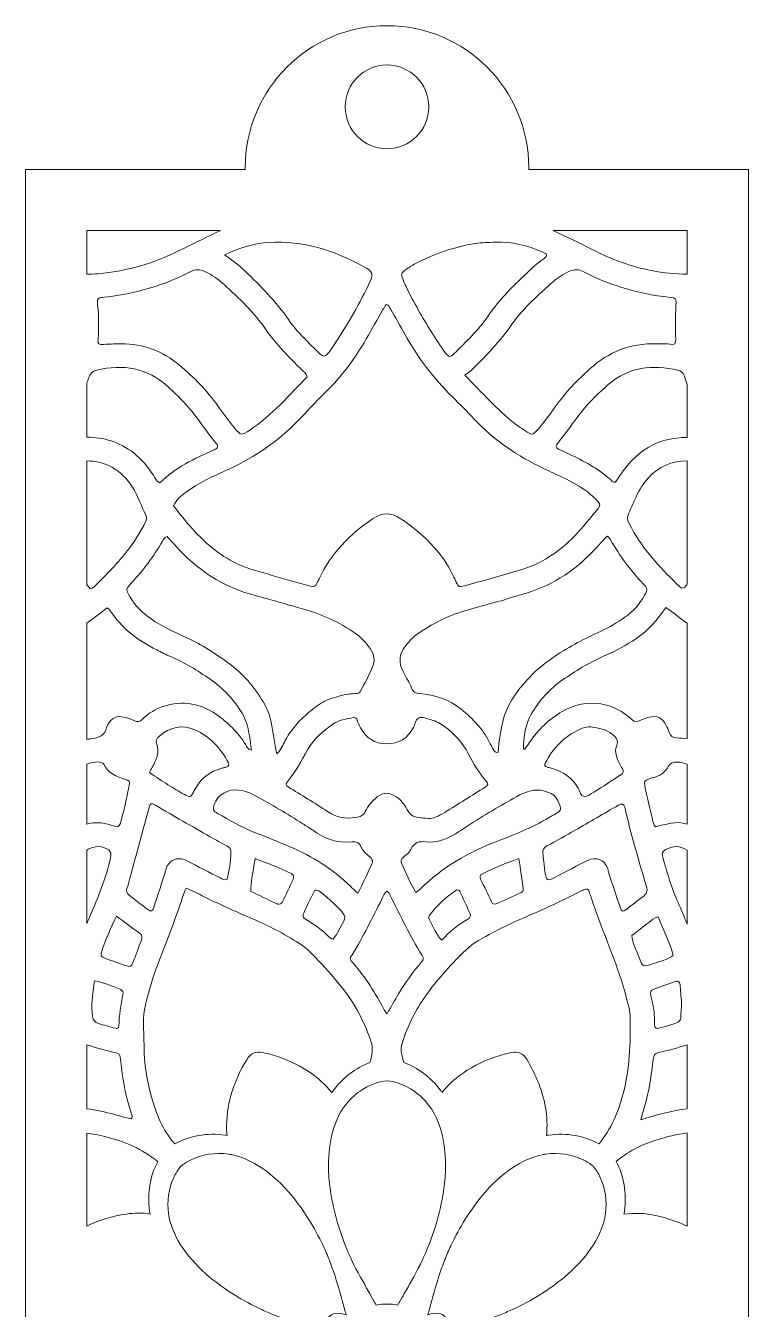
# Model space of a CAD drawing. Extents: x 1256 to 1743, y -1401 to 322.
# Drawn here: x 1256 to 1743, y -543 to 322 of the extents above; entities that cross this region are included whole.
import ezdxf

# ---------------------------------------------------------------- set-up
doc = ezdxf.new("R2010")
doc.units = 0
doc.header["$MEASUREMENT"] = 0
doc.layers.add('Layer 1', color=7, linetype='Continuous')

msp = doc.modelspace()

# ---------------------------------------------------------------- linework, layer by layer
at = {"layer": 'Layer 1', "lineweight": 0}
for points, knots in [([(1595.44, 225.08), (1595.44, 225.08), (1595.44, 226.27), (1595.44, 226.27), (1595.44, 279.04), (1552.66, 321.81), (1499.9, 321.81), (1447.13, 321.81), (1404.36, 279.04), (1404.36, 226.27), (1404.36, 226.27), (1404.36, 225.08), (1404.36, 225.08), (1404.36, 225.08), (1256.39, 225.08), (1256.39, 225.08), (1256.39, 225.08), (1256.39, -1401.41), (1256.39, -1401.41), (1256.39, -1401.41), (1743.4, -1401.41), (1743.4, -1401.41), (1743.4, -1401.41), (1743.4, 225.08), (1743.4, 225.08), (1743.4, 225.08), (1595.44, 225.08), (1595.44, 225.08)], [0, 0, 0, 0, 1, 1, 1, 2, 2, 2, 3, 3, 3, 4, 4, 4, 5, 5, 5, 6, 6, 6, 7, 7, 7, 8, 8, 8, 9, 9, 9, 9]), ([(1499.9, 295.34), (1515.47, 295.34), (1528.1, 282.72), (1528.1, 267.14), (1528.1, 251.55), (1515.47, 238.92), (1499.9, 238.92), (1484.33, 238.92), (1471.7, 251.55), (1471.7, 267.14), (1471.7, 282.72), (1484.33, 295.34), (1499.9, 295.34)], [0, 0, 0, 0, 1, 1, 1, 2, 2, 2, 3, 3, 3, 4, 4, 4, 4]), ([(1297.57, 183.91), (1297.57, 183.91), (1387.73, 183.91), (1387.73, 183.91), (1386.41, 183.32), (1385.09, 182.7), (1383.77, 182.05), (1375.85, 178.09), (1367.83, 174.33), (1359.92, 170.39), (1344.91, 162.93), (1329.27, 157.83), (1312.55, 155.56), (1307.52, 154.89), (1302.52, 154.52), (1297.57, 154.5), (1297.57, 154.5), (1297.57, 183.91), (1297.57, 183.91)], [0, 0, 0, 0, 1, 1, 1, 2, 2, 2, 3, 3, 3, 4, 4, 4, 5, 5, 5, 6, 6, 6, 6]), ([(1702.23, 154.52), (1694.2, 154.54), (1686.27, 155.4), (1678.33, 156.88), (1664.25, 159.49), (1651.02, 164.62), (1638.26, 171.06), (1629.52, 175.49), (1620.7, 179.8), (1611.79, 183.91), (1611.79, 183.91), (1702.23, 183.91), (1702.23, 183.91), (1702.23, 183.91), (1702.23, 154.52), (1702.23, 154.52)], [0, 0, 0, 0, 1, 1, 1, 2, 2, 2, 3, 3, 3, 4, 4, 4, 5, 5, 5, 5]), ([(1420.62, 175.88), (1443.26, 177.03), (1464, 170.72), (1483.57, 159.92), (1490.88, 155.9), (1491.07, 154.91), (1487.42, 147.27), (1480.24, 132.27), (1471.65, 118.08), (1462.49, 104.2), (1461.75, 103.09), (1460.91, 102.03), (1460.04, 101.02), (1458.12, 98.75), (1457.06, 98.62), (1454.74, 100.86), (1447.28, 108.15), (1439.5, 115.22), (1433.53, 123.87), (1425.07, 136.07), (1414.8, 146.58), (1404.05, 156.7), (1400.2, 160.34), (1396.07, 163.62), (1390.49, 167.47), (1401.26, 172.34), (1410.56, 175.36), (1420.62, 175.88)], [0, 0, 0, 0, 1, 1, 1, 2, 2, 2, 3, 3, 3, 4, 4, 4, 5, 5, 5, 6, 6, 6, 7, 7, 7, 8, 8, 8, 9, 9, 9, 9]), ([(1572.84, 176.1), (1584.06, 176.47), (1594.62, 173.81), (1604.8, 169.4), (1608.05, 167.99), (1608.31, 166.91), (1605.76, 165.11), (1600, 161.09), (1595.16, 156.1), (1590.08, 151.32), (1581.84, 143.6), (1574.25, 135.34), (1567.8, 126.02), (1561.36, 116.69), (1553.16, 108.93), (1545.16, 101.04), (1542.48, 98.4), (1541.44, 98.42), (1539.41, 101.25), (1536.14, 105.84), (1532.92, 110.47), (1530.02, 115.27), (1523.9, 125.34), (1517.85, 135.47), (1512.72, 146.08), (1511.9, 147.77), (1511.19, 149.52), (1510.52, 151.25), (1509.26, 154.52), (1509.35, 155.12), (1512.31, 157.31), (1514.45, 158.91), (1516.72, 160.36), (1519.08, 161.59), (1531.73, 168.23), (1545.12, 172.86), (1559.22, 175.11), (1563.69, 175.84), (1568.3, 175.8), (1572.84, 176.1)], [0, 0, 0, 0, 1, 1, 1, 2, 2, 2, 3, 3, 3, 4, 4, 4, 5, 5, 5, 6, 6, 6, 7, 7, 7, 8, 8, 8, 9, 9, 9, 10, 10, 10, 11, 11, 11, 12, 12, 12, 13, 13, 13, 13]), ([(1418.35, 117.13), (1425.25, 107.14), (1433.9, 98.68), (1442.44, 90.12), (1443.74, 88.8), (1445.49, 87.87), (1446.11, 85.34), (1433.81, 73.05), (1422.46, 59.37), (1407.49, 49.5), (1401.7, 45.7), (1401.5, 45.65), (1397.09, 51.08), (1393.2, 55.86), (1389.43, 60.77), (1385.89, 65.81), (1378.58, 76.23), (1369.69, 85.1), (1360.02, 93.27), (1348.69, 102.83), (1335.56, 107.48), (1320.82, 107.61), (1316.25, 107.63), (1311.71, 107.29), (1307.15, 107.16), (1305.89, 107.11), (1305.14, 107.81), (1305.14, 109.06), (1305.16, 110.4), (1305.4, 111.74), (1305.4, 113.06), (1305.4, 118.97), (1305.79, 124.91), (1305.2, 130.75), (1304.29, 139.7), (1304.08, 138.23), (1312.3, 139.27), (1323.26, 140.68), (1333.94, 142.99), (1344.39, 146.45), (1352.3, 149.07), (1360, 152.2), (1367.33, 156.16), (1370.81, 158.04), (1373.86, 157.83), (1377.24, 156.2), (1381.86, 153.96), (1386.1, 151.14), (1389.89, 147.71), (1400.16, 138.26), (1410.32, 128.72), (1418.35, 117.13)], [0, 0, 0, 0, 1, 1, 1, 2, 2, 2, 3, 3, 3, 4, 4, 4, 5, 5, 5, 6, 6, 6, 7, 7, 7, 8, 8, 8, 9, 9, 9, 10, 10, 10, 11, 11, 11, 12, 12, 12, 13, 13, 13, 14, 14, 14, 15, 15, 15, 16, 16, 16, 17, 17, 17, 17]), ([(1694.36, 113.06), (1694.36, 111.24), (1695, 109.34), (1693.79, 107.5), (1691.8, 106.6), (1689.73, 107.72), (1687.65, 107.61), (1685.51, 107.5), (1683.37, 107.61), (1681.23, 107.66), (1664.06, 108), (1649.22, 102.29), (1636.55, 90.7), (1628.01, 82.89), (1619.9, 74.76), (1613.3, 65.18), (1610.28, 60.77), (1606.9, 56.58), (1603.59, 52.34), (1602.27, 50.67), (1600.76, 49.14), (1599.25, 47.62), (1598.16, 46.56), (1596.91, 46.5), (1595.61, 47.38), (1592.52, 49.48), (1589.28, 51.41), (1586.29, 53.68), (1574.12, 63.04), (1564.19, 74.7), (1552.32, 86.4), (1554.5, 88.06), (1555.89, 88.93), (1557.03, 90.05), (1566.83, 99.61), (1576.15, 109.58), (1584.11, 120.8), (1591.94, 131.81), (1601.99, 140.74), (1612.07, 149.61), (1615.27, 152.44), (1618.99, 154.63), (1622.93, 156.42), (1626.11, 157.87), (1628.92, 157.96), (1632.1, 156.25), (1639.17, 152.42), (1646.61, 149.28), (1654.24, 146.78), (1664.66, 143.32), (1675.28, 140.83), (1686.27, 139.42), (1695.85, 138.21), (1694.85, 139.9), (1694.44, 129.95), (1694.2, 124.33), (1694.38, 118.71), (1694.36, 113.06)], [0, 0, 0, 0, 1, 1, 1, 2, 2, 2, 3, 3, 3, 4, 4, 4, 5, 5, 5, 6, 6, 6, 7, 7, 7, 8, 8, 8, 9, 9, 9, 10, 10, 10, 11, 11, 11, 12, 12, 12, 13, 13, 13, 14, 14, 14, 15, 15, 15, 16, 16, 16, 17, 17, 17, 18, 18, 18, 19, 19, 19, 19]), ([(1641.65, -3.98), (1636.66, -9.95), (1631.81, -16.07), (1626.41, -21.67), (1615.98, -32.44), (1603.83, -40.65), (1589.3, -44.87), (1576.95, -48.46), (1564.58, -51.92), (1552.19, -55.36), (1548.4, -56.4), (1548.36, -56.27), (1546.61, -52.87), (1545.85, -51.44), (1545.18, -49.97), (1544.49, -48.53), (1536.51, -32.07), (1523.84, -19.98), (1508.83, -9.99), (1502.38, -5.69), (1496.55, -6.07), (1490.23, -10.31), (1474.77, -20.71), (1462.07, -33.47), (1454.14, -50.56), (1453.68, -51.53), (1453.1, -52.44), (1452.73, -53.46), (1451.95, -55.66), (1450.55, -56.22), (1448.34, -55.58), (1443.97, -54.32), (1439.54, -53.26), (1435.17, -52.03), (1426.67, -49.59), (1418.2, -47.08), (1409.72, -44.61), (1397.05, -40.96), (1386.34, -33.97), (1376.76, -25.15), (1369.02, -18.03), (1362.45, -9.88), (1356.07, -1.42), (1358.12, 2.9), (1361.08, 5.19), (1364.09, 7.49), (1370.12, 12.03), (1376.76, 15.51), (1383.57, 18.71), (1387.94, 20.76), (1392.38, 22.69), (1396.7, 24.83), (1413.44, 33.13), (1428.6, 43.56), (1441.4, 57.31), (1447.8, 64.19), (1454.4, 70.89), (1461.02, 77.57), (1470.92, 87.56), (1478.94, 98.94), (1485.97, 111.05), (1489.73, 117.56), (1493.43, 124.09), (1497.17, 130.62), (1497.82, 131.77), (1498.56, 132.87), (1499.23, 133.97), (1501.48, 133.84), (1501.69, 131.98), (1502.38, 130.79), (1505.65, 125.24), (1508.85, 119.66), (1511.94, 113.99), (1520.53, 98.33), (1531.36, 84.41), (1544.01, 71.84), (1548.99, 66.93), (1553.96, 62.02), (1558.7, 56.9), (1572.04, 42.5), (1588.09, 31.94), (1605.67, 23.51), (1610.02, 21.41), (1614.43, 19.44), (1618.8, 17.39), (1624.4, 14.75), (1629.8, 11.77), (1634.73, 8.05), (1637.07, 6.27), (1639.3, 4.31), (1641.33, 2.16), (1643.8, -0.41), (1643.84, -1.34), (1641.65, -3.98)], [0, 0, 0, 0, 1, 1, 1, 2, 2, 2, 3, 3, 3, 4, 4, 4, 5, 5, 5, 6, 6, 6, 7, 7, 7, 8, 8, 8, 9, 9, 9, 10, 10, 10, 11, 11, 11, 12, 12, 12, 13, 13, 13, 14, 14, 14, 15, 15, 15, 16, 16, 16, 17, 17, 17, 18, 18, 18, 19, 19, 19, 20, 20, 20, 21, 21, 21, 22, 22, 22, 23, 23, 23, 24, 24, 24, 25, 25, 25, 26, 26, 26, 27, 27, 27, 28, 28, 28, 29, 29, 29, 30, 30, 30, 31, 31, 31, 31]), ([(1297.57, 80.8), (1298.02, 82.07), (1298.48, 83.37), (1298.91, 84.67), (1299.86, 87.52), (1301.4, 89.23), (1304.29, 89.9), (1322.07, 93.94), (1338.22, 91.61), (1352.19, 78.81), (1359.92, 71.71), (1367.2, 64.32), (1373.28, 55.71), (1377.13, 50.24), (1381.35, 45.03), (1385.37, 39.69), (1386.15, 38.65), (1385.82, 37.67), (1384.81, 36.98), (1384.37, 36.68), (1383.85, 36.51), (1383.36, 36.29), (1370.17, 30.39), (1357.23, 24.03), (1346.79, 14.04), (1344.02, 15.1), (1343.59, 17.43), (1342.44, 19.14), (1338.7, 24.72), (1334.55, 29.93), (1329.19, 34.11), (1319.63, 41.55), (1308.99, 44.68), (1297.57, 44.77), (1297.57, 44.77), (1297.57, 80.8), (1297.57, 80.8)], [0, 0, 0, 0, 1, 1, 1, 2, 2, 2, 3, 3, 3, 4, 4, 4, 5, 5, 5, 6, 6, 6, 7, 7, 7, 8, 8, 8, 9, 9, 9, 10, 10, 10, 11, 11, 11, 12, 12, 12, 12]), ([(1702.23, 44.62), (1682.81, 44.38), (1667.69, 36.85), (1653.92, 14.38), (1651.99, 13.93), (1651.19, 15.64), (1650.07, 16.57), (1641.78, 23.57), (1632.49, 28.87), (1622.69, 33.35), (1620.24, 34.47), (1617.82, 35.62), (1615.38, 36.72), (1613.8, 37.44), (1613.43, 38.67), (1614.43, 39.9), (1624.27, 51.95), (1632.16, 65.61), (1644.21, 75.82), (1645.85, 77.21), (1647.41, 78.68), (1649.03, 80.1), (1662.83, 92.17), (1678.79, 93.79), (1695.89, 89.75), (1697.79, 89.29), (1699.39, 88.32), (1700.09, 86.35), (1700.8, 84.34), (1701.51, 82.33), (1702.23, 80.3), (1702.23, 80.3), (1702.23, 44.62), (1702.23, 44.62)], [0, 0, 0, 0, 1, 1, 1, 2, 2, 2, 3, 3, 3, 4, 4, 4, 5, 5, 5, 6, 6, 6, 7, 7, 7, 8, 8, 8, 9, 9, 9, 10, 10, 10, 11, 11, 11, 11]), ([(1297.57, 28.76), (1309.87, 28.74), (1321.03, 22.73), (1328.41, 11.05), (1332.15, 5.11), (1334.22, -1.6), (1337.49, -7.76), (1338.35, -9.38), (1337.77, -10.83), (1337.08, -12.35), (1334.16, -18.73), (1330.29, -24.52), (1326.14, -30.12), (1319.06, -39.66), (1310.69, -47.98), (1302.26, -56.25), (1301.72, -56.79), (1300.88, -57), (1299.93, -57.48), (1299.17, -56.42), (1298.39, -55.38), (1297.57, -54.39), (1297.57, -54.39), (1297.57, 28.76), (1297.57, 28.76)], [0, 0, 0, 0, 1, 1, 1, 2, 2, 2, 3, 3, 3, 4, 4, 4, 5, 5, 5, 6, 6, 6, 7, 7, 7, 8, 8, 8, 8]), ([(1702.23, -54.15), (1701.97, -54.49), (1701.71, -54.84), (1701.45, -55.21), (1699.87, -57.48), (1698.81, -57.61), (1696.97, -55.81), (1685.66, -44.7), (1674.55, -33.43), (1666.48, -19.59), (1665.27, -17.49), (1664.14, -15.35), (1662.98, -13.25), (1661.7, -11.01), (1661.53, -8.84), (1662.76, -6.4), (1664.6, -2.83), (1666.05, 0.93), (1667.73, 4.59), (1669.85, 9.26), (1672.67, 13.5), (1676.06, 17.35), (1682.68, 24.83), (1692.17, 28.76), (1702.23, 28.76), (1702.23, 28.76), (1702.23, -54.15), (1702.23, -54.15)], [0, 0, 0, 0, 1, 1, 1, 2, 2, 2, 3, 3, 3, 4, 4, 4, 5, 5, 5, 6, 6, 6, 7, 7, 7, 8, 8, 8, 9, 9, 9, 9]), ([(1490.01, -110.46), (1487.72, -115.89), (1484.78, -121.04), (1482.08, -126.27), (1481.39, -127.65), (1480.02, -127.81), (1478.64, -127.87), (1473.51, -128.04), (1468.61, -129.34), (1463.72, -130.79), (1459.8, -131.96), (1456.24, -133.73), (1452.95, -136.11), (1444.19, -142.49), (1436.49, -149.84), (1431.34, -159.57), (1429.85, -162.36), (1428.71, -165.41), (1425.59, -168.44), (1424.23, -160.87), (1423.02, -154.02), (1421.76, -147.18), (1420.9, -142.38), (1419.06, -137.88), (1416.57, -133.73), (1410.45, -123.52), (1402.91, -114.42), (1393.2, -107.46), (1384.27, -101.03), (1375.16, -94.91), (1365.04, -90.37), (1356.76, -86.63), (1348.43, -82.85), (1340.91, -77.61), (1335.11, -73.57), (1330.18, -68.7), (1326.61, -62.58), (1323.82, -57.8), (1323.82, -57.48), (1327.5, -53.59), (1335.63, -44.96), (1342.64, -35.49), (1348.65, -25.28), (1349.32, -24.13), (1349.71, -22.77), (1351.68, -22.25), (1353.3, -23.98), (1355.14, -25.84), (1356.87, -27.79), (1371.64, -44.48), (1389.43, -56.29), (1411.17, -61.96), (1422.31, -64.85), (1433.33, -68.14), (1444.41, -71.3), (1456.62, -74.76), (1468.04, -79.93), (1478.45, -87.26), (1482.47, -90.09), (1485.58, -93.66), (1488.52, -97.55), (1491.66, -101.68), (1491.85, -106.11), (1490.01, -110.46)], [0, 0, 0, 0, 1, 1, 1, 2, 2, 2, 3, 3, 3, 4, 4, 4, 5, 5, 5, 6, 6, 6, 7, 7, 7, 8, 8, 8, 9, 9, 9, 10, 10, 10, 11, 11, 11, 12, 12, 12, 13, 13, 13, 14, 14, 14, 15, 15, 15, 16, 16, 16, 17, 17, 17, 18, 18, 18, 19, 19, 19, 20, 20, 20, 21, 21, 21, 21]), ([(1585.28, -130.21), (1581.88, -135.42), (1579.29, -140.91), (1577.92, -147.05), (1576.39, -153.82), (1575.22, -160.63), (1574.74, -167.36), (1572.91, -167.88), (1572.34, -166.88), (1571.82, -165.97), (1570.74, -164.11), (1569.64, -162.28), (1568.69, -160.35), (1564.28, -151.49), (1557.53, -144.67), (1549.98, -138.49), (1541.79, -131.76), (1532.18, -128.78), (1521.83, -127.96), (1519.12, -127.74), (1517.54, -126.88), (1516.46, -124.19), (1514.97, -120.47), (1512.81, -117.04), (1510.91, -113.49), (1507.51, -107.15), (1507.88, -101.23), (1512.53, -95.6), (1514.93, -92.69), (1517.41, -89.9), (1520.53, -87.73), (1528.51, -82.22), (1536.92, -77.59), (1546.09, -74.3), (1558.46, -69.85), (1571.35, -67.19), (1583.87, -63.27), (1587.18, -62.24), (1590.51, -61.2), (1593.84, -60.23), (1612.72, -54.75), (1627.99, -43.75), (1641.2, -29.54), (1643.38, -27.18), (1645.55, -24.8), (1647.73, -22.45), (1647.9, -22.25), (1648.19, -22.16), (1648.57, -21.93), (1649.22, -22.73), (1650.02, -23.46), (1650.52, -24.37), (1656.66, -35.16), (1664.04, -45), (1672.58, -54.02), (1675.76, -57.37), (1675.69, -57.67), (1673.51, -61.7), (1670.24, -67.71), (1665.72, -72.57), (1660.19, -76.55), (1655.17, -80.16), (1649.81, -83.21), (1644.21, -85.83), (1633.5, -90.8), (1622.99, -96.04), (1613.15, -102.7), (1602.08, -110.18), (1592.59, -119), (1585.28, -130.21)], [0, 0, 0, 0, 1, 1, 1, 2, 2, 2, 3, 3, 3, 4, 4, 4, 5, 5, 5, 6, 6, 6, 7, 7, 7, 8, 8, 8, 9, 9, 9, 10, 10, 10, 11, 11, 11, 12, 12, 12, 13, 13, 13, 14, 14, 14, 15, 15, 15, 16, 16, 16, 17, 17, 17, 18, 18, 18, 19, 19, 19, 20, 20, 20, 21, 21, 21, 22, 22, 22, 23, 23, 23, 23]), ([(1297.57, -80.4), (1302.37, -77.4), (1306.63, -73.57), (1311.3, -70.24), (1311.95, -70.74), (1312.77, -71.06), (1313.16, -71.69), (1320.82, -83.97), (1332.08, -92.04), (1344.69, -98.48), (1347.8, -100.06), (1350.9, -101.7), (1354.12, -103.02), (1363.63, -106.91), (1372.18, -112.47), (1380.65, -118.18), (1389.72, -124.3), (1396.77, -132.3), (1402.47, -141.56), (1405.09, -145.78), (1406.04, -150.53), (1407.02, -155.25), (1407.73, -158.64), (1407.99, -162.13), (1408.51, -165.97), (1406.06, -165.74), (1405.57, -163.81), (1404.72, -162.45), (1399.51, -154.1), (1392.76, -147.33), (1384.68, -141.78), (1372.61, -133.54), (1359.87, -132.37), (1346.38, -137.6), (1342.03, -139.29), (1338.4, -142.04), (1335.07, -145.15), (1333.29, -146.81), (1331.72, -147.42), (1329.36, -146.12), (1327.26, -145), (1324.88, -144.26), (1322.55, -143.74), (1318.03, -142.71), (1314.65, -144.22), (1312.23, -148.05), (1311.8, -148.72), (1311.28, -149.43), (1311.11, -150.19), (1309.87, -156.16), (1306.02, -157.67), (1300.25, -158.41), (1299.34, -158.51), (1298.43, -158.67), (1297.57, -158.84), (1297.57, -158.84), (1297.57, -80.4), (1297.57, -80.4)], [0, 0, 0, 0, 1, 1, 1, 2, 2, 2, 3, 3, 3, 4, 4, 4, 5, 5, 5, 6, 6, 6, 7, 7, 7, 8, 8, 8, 9, 9, 9, 10, 10, 10, 11, 11, 11, 12, 12, 12, 13, 13, 13, 14, 14, 14, 15, 15, 15, 16, 16, 16, 17, 17, 17, 18, 18, 18, 19, 19, 19, 19]), ([(1702.23, -158.49), (1699.83, -158.06), (1697.28, -157.97), (1694.83, -157.76), (1692.37, -157.54), (1690.94, -156.42), (1690.14, -154.12), (1689.51, -152.35), (1688.78, -150.62), (1687.87, -148.98), (1685.23, -144.09), (1681.88, -142.51), (1676.56, -143.85), (1674.24, -144.44), (1671.97, -145.34), (1669.81, -146.36), (1668.12, -147.14), (1666.76, -147.12), (1665.4, -145.86), (1664.62, -145.15), (1663.8, -144.44), (1662.98, -143.74), (1649.72, -132.8), (1632.9, -131.35), (1618.02, -139.96), (1609.04, -145.15), (1601.73, -152.16), (1596, -160.81), (1594.96, -162.36), (1593.82, -163.81), (1592.67, -165.28), (1592.56, -165.43), (1592.15, -165.35), (1591.89, -165.37), (1591.55, -157.54), (1593.71, -147.46), (1597.15, -141.67), (1602.55, -132.54), (1609.48, -124.76), (1618.23, -118.74), (1626.86, -112.82), (1635.69, -107.24), (1645.35, -103.04), (1652.23, -100.08), (1658.89, -96.6), (1665.25, -92.56), (1673.31, -87.43), (1680.08, -81.07), (1685.45, -73.2), (1686.05, -72.34), (1686.72, -71.51), (1687.91, -69.93), (1692.95, -73.52), (1697.36, -77.48), (1702.23, -80.53), (1702.23, -80.53), (1702.23, -158.49), (1702.23, -158.49)], [0, 0, 0, 0, 1, 1, 1, 2, 2, 2, 3, 3, 3, 4, 4, 4, 5, 5, 5, 6, 6, 6, 7, 7, 7, 8, 8, 8, 9, 9, 9, 10, 10, 10, 11, 11, 11, 12, 12, 12, 13, 13, 13, 14, 14, 14, 15, 15, 15, 16, 16, 16, 17, 17, 17, 18, 18, 18, 19, 19, 19, 19]), ([(1493.35, -197.46), (1489.86, -200.12), (1487.16, -203.52), (1485.26, -207.37), (1483.83, -210.2), (1481.69, -210.8), (1478.9, -211.32), (1471.94, -212.58), (1465.77, -211.28), (1459.83, -207.34), (1451.11, -201.57), (1442.11, -196.23), (1433.25, -190.71), (1431.8, -189.83), (1431.43, -188.7), (1432.51, -187.47), (1438.26, -180.98), (1442.2, -173.35), (1446.37, -165.84), (1450.38, -158.62), (1456.37, -153.3), (1463.07, -148.72), (1467.37, -145.75), (1472.41, -144.85), (1477.47, -144.13), (1478.58, -143.96), (1479.44, -144.57), (1479.87, -145.78), (1480.48, -147.53), (1481.11, -149.32), (1481.99, -150.97), (1485.78, -157.91), (1491.7, -161.69), (1499.57, -161.76), (1507.79, -161.82), (1513.89, -157.95), (1517.83, -150.71), (1518.97, -148.63), (1518.86, -145.54), (1521.05, -144.48), (1523.84, -143.12), (1526.76, -145.06), (1529.59, -145.67), (1533.01, -146.38), (1536.08, -148.09), (1538.87, -150.27), (1545.27, -155.27), (1550.91, -160.87), (1554.65, -168.25), (1558.05, -174.95), (1561.86, -181.42), (1566.85, -187.1), (1568.32, -188.79), (1568.06, -189.63), (1566.05, -190.91), (1556.97, -196.6), (1547.89, -202.28), (1538.78, -207.95), (1534.87, -210.37), (1530.8, -212.38), (1527.84, -211.97), (1524.88, -211.73), (1523.82, -211.63), (1522.76, -211.58), (1518.5, -211.35), (1515.21, -209.98), (1513.26, -205.64), (1511.75, -202.24), (1509.11, -199.41), (1505.95, -197.22), (1501.76, -194.3), (1497.41, -194.37), (1493.35, -197.46)], [0, 0, 0, 0, 1, 1, 1, 2, 2, 2, 3, 3, 3, 4, 4, 4, 5, 5, 5, 6, 6, 6, 7, 7, 7, 8, 8, 8, 9, 9, 9, 10, 10, 10, 11, 11, 11, 12, 12, 12, 13, 13, 13, 14, 14, 14, 15, 15, 15, 16, 16, 16, 17, 17, 17, 18, 18, 18, 19, 19, 19, 20, 20, 20, 21, 21, 21, 22, 22, 22, 23, 23, 23, 24, 24, 24, 24]), ([(1344.76, -162.13), (1343.8, -159.72), (1344.67, -158.02), (1346.51, -156.5), (1353.71, -150.56), (1361.77, -148.46), (1370.45, -152.33), (1380.61, -156.87), (1387.86, -164.68), (1393, -174.47), (1393.74, -175.86), (1393.15, -177.07), (1391.6, -177.54), (1390.84, -177.76), (1390.02, -177.8), (1389.24, -178.02), (1380.44, -180.29), (1373.89, -185.37), (1369.82, -193.59), (1369.69, -193.83), (1369.56, -194.04), (1369.43, -194.28), (1367.35, -198), (1367.31, -198.09), (1363.35, -195.9), (1359.61, -193.83), (1355.94, -191.6), (1352.3, -189.31), (1348.26, -186.76), (1344.3, -184.05), (1339.74, -181.05), (1341.25, -178.28), (1342.35, -176.44), (1343.28, -174.52), (1345.19, -170.58), (1346.51, -166.52), (1344.76, -162.13)], [0, 0, 0, 0, 1, 1, 1, 2, 2, 2, 3, 3, 3, 4, 4, 4, 5, 5, 5, 6, 6, 6, 7, 7, 7, 8, 8, 8, 9, 9, 9, 10, 10, 10, 11, 11, 11, 12, 12, 12, 12]), ([(1656.55, -174.95), (1657.18, -176.14), (1657.85, -177.31), (1658.54, -178.45), (1659.6, -180.18), (1659.06, -181.57), (1657.55, -182.56), (1651.47, -186.52), (1645.4, -190.48), (1639.23, -194.28), (1637.2, -195.54), (1634.86, -197.31), (1632.77, -197.18), (1630.3, -197.05), (1630.02, -193.63), (1628.83, -191.64), (1624.63, -184.57), (1618.49, -180.16), (1610.62, -178.06), (1609.58, -177.78), (1608.46, -177.74), (1607.49, -177.35), (1606.36, -176.92), (1605.89, -175.94), (1606.49, -174.78), (1611.72, -164.68), (1619.27, -156.89), (1629.65, -152.09), (1632.05, -150.97), (1634.67, -150.1), (1637.46, -150.4), (1642.48, -151.2), (1647.58, -151.75), (1651.73, -155.25), (1654.33, -157.43), (1656.14, -159.36), (1654.59, -163.36), (1653.05, -167.25), (1654.61, -171.29), (1656.55, -174.95)], [0, 0, 0, 0, 1, 1, 1, 2, 2, 2, 3, 3, 3, 4, 4, 4, 5, 5, 5, 6, 6, 6, 7, 7, 7, 8, 8, 8, 9, 9, 9, 10, 10, 10, 11, 11, 11, 12, 12, 12, 13, 13, 13, 13]), ([(1297.57, -175.38), (1300.1, -174.41), (1302.84, -173.91), (1305.61, -173.95), (1307, -174), (1308.36, -174.15), (1309.05, -175.53), (1311.97, -181.33), (1317.2, -183.75), (1323.04, -185.44), (1326.46, -186.41), (1326.72, -186.87), (1326.09, -189.78), (1324.23, -198.43), (1322.81, -207.17), (1320.02, -215.58), (1319.35, -217.64), (1318.67, -217.9), (1316.43, -217.27), (1313.85, -216.54), (1311.32, -215.5), (1308.71, -215.15), (1304.9, -214.65), (1301.16, -214.78), (1297.57, -215.78), (1297.57, -215.78), (1297.57, -175.38), (1297.57, -175.38)], [0, 0, 0, 0, 1, 1, 1, 2, 2, 2, 3, 3, 3, 4, 4, 4, 5, 5, 5, 6, 6, 6, 7, 7, 7, 8, 8, 8, 9, 9, 9, 9]), ([(1702.23, -215.89), (1696.78, -214.05), (1692.47, -214.48), (1680.93, -217.64), (1679.41, -216.3), (1679.17, -214.31), (1678.74, -212.58), (1676.9, -205.03), (1675.2, -197.46), (1673.57, -189.87), (1672.97, -186.99), (1673.47, -186.45), (1676.56, -185.39), (1677.32, -185.13), (1678.05, -184.79), (1678.83, -184.59), (1683.46, -183.43), (1687.28, -181.11), (1689.64, -176.9), (1691, -174.39), (1692.93, -173.82), (1695.61, -174), (1697.9, -174.15), (1700.13, -174.65), (1702.23, -175.49), (1702.23, -175.49), (1702.23, -215.89), (1702.23, -215.89)], [0, 0, 0, 0, 1, 1, 1, 2, 2, 2, 3, 3, 3, 4, 4, 4, 5, 5, 5, 6, 6, 6, 7, 7, 7, 8, 8, 8, 9, 9, 9, 9]), ([(1443.13, -215.58), (1445.38, -217.05), (1447.67, -218.42), (1449.86, -219.97), (1457.77, -225.53), (1466.36, -228.86), (1476.22, -227.74), (1479.25, -227.37), (1481.26, -228.26), (1482.45, -231.24), (1483.35, -233.49), (1485.24, -235.13), (1487.03, -236.78), (1490.73, -240.17), (1490.79, -240.26), (1488.72, -244.84), (1486.19, -250.42), (1483.44, -255.87), (1480.35, -262.32), (1477.99, -260.15), (1476.61, -258.92), (1475.29, -257.65), (1463.35, -246.21), (1449.66, -237.45), (1434.46, -231.05), (1426.57, -227.72), (1418.63, -224.49), (1410.67, -221.36), (1401.91, -217.9), (1393.82, -213.21), (1385.65, -208.62), (1382.75, -207.02), (1382.36, -205.68), (1383.44, -202.7), (1385.89, -195.9), (1392.53, -191.9), (1400.03, -192.92), (1404.03, -193.46), (1407.82, -194.67), (1411.36, -196.73), (1422.02, -202.89), (1432.84, -208.79), (1443.13, -215.58)], [0, 0, 0, 0, 1, 1, 1, 2, 2, 2, 3, 3, 3, 4, 4, 4, 5, 5, 5, 6, 6, 6, 7, 7, 7, 8, 8, 8, 9, 9, 9, 10, 10, 10, 11, 11, 11, 12, 12, 12, 13, 13, 13, 14, 14, 14, 14]), ([(1608.83, -194.46), (1613.54, -196.14), (1615.68, -200.19), (1616.76, -204.86), (1617.04, -206.05), (1616.48, -207.02), (1615.6, -207.65), (1614.3, -208.58), (1612.83, -209.25), (1611.44, -210.09), (1599.72, -217.21), (1587.09, -222.46), (1574.31, -227.28), (1554.74, -234.68), (1537.03, -244.91), (1522.13, -259.74), (1521.42, -260.48), (1520.46, -260.98), (1519.36, -261.75), (1515.53, -255.29), (1512.57, -248.74), (1509.78, -242.1), (1509.18, -240.67), (1509.41, -239.54), (1510.47, -238.49), (1512.4, -236.63), (1515.06, -235.09), (1516.05, -232.82), (1518.24, -227.93), (1521.72, -227.24), (1526.37, -227.74), (1533.01, -228.43), (1539.11, -226.4), (1544.75, -223.04), (1547.99, -221.14), (1551.17, -219.13), (1554.29, -217.03), (1564.95, -209.83), (1576.26, -203.67), (1587.4, -197.2), (1590.4, -195.45), (1593.6, -194.24), (1597.02, -193.33), (1601.24, -192.23), (1605.09, -193.11), (1608.83, -194.46)], [0, 0, 0, 0, 1, 1, 1, 2, 2, 2, 3, 3, 3, 4, 4, 4, 5, 5, 5, 6, 6, 6, 7, 7, 7, 8, 8, 8, 9, 9, 9, 10, 10, 10, 11, 11, 11, 12, 12, 12, 13, 13, 13, 14, 14, 14, 15, 15, 15, 15]), ([(1325.96, -263.51), (1324.58, -262.43), (1323.99, -261.08), (1324.6, -259.27), (1325.36, -257), (1325.98, -254.66), (1326.61, -252.33), (1330.89, -236.54), (1335.2, -220.77), (1339.46, -204.99), (1340.32, -201.76), (1340.95, -201.46), (1343.8, -203.11), (1356.11, -210.18), (1368.41, -217.29), (1380.74, -224.36), (1384.48, -226.48), (1388.22, -228.6), (1392.05, -230.51), (1394.02, -231.5), (1394.78, -232.82), (1394.69, -234.94), (1394.43, -241.1), (1393.61, -247.16), (1392.2, -252.97), (1390.19, -253.93), (1388.85, -252.74), (1387.47, -252.04), (1380.07, -248.28), (1372.65, -244.54), (1365.32, -240.65), (1361.36, -238.53), (1357.64, -238.46), (1354.05, -241.21), (1352.06, -242.75), (1351.35, -245.04), (1350.64, -247.4), (1348.11, -255.59), (1345.4, -263.74), (1342.7, -271.88), (1341.81, -274.58), (1340.86, -274.95), (1338.7, -273.35), (1334.4, -270.15), (1330.18, -266.82), (1325.96, -263.51)], [0, 0, 0, 0, 1, 1, 1, 2, 2, 2, 3, 3, 3, 4, 4, 4, 5, 5, 5, 6, 6, 6, 7, 7, 7, 8, 8, 8, 9, 9, 9, 10, 10, 10, 11, 11, 11, 12, 12, 12, 13, 13, 13, 14, 14, 14, 15, 15, 15, 15]), ([(1672.38, -264.72), (1668.69, -267.4), (1665.16, -270.3), (1661.46, -272.98), (1658.61, -275.08), (1658.05, -274.92), (1656.99, -271.79), (1654.41, -264.18), (1651.88, -256.54), (1649.37, -248.89), (1649.05, -247.89), (1648.99, -246.77), (1648.62, -245.77), (1646.39, -239.7), (1640.88, -237.43), (1634.99, -240.37), (1627.81, -243.94), (1620.72, -247.74), (1613.56, -251.37), (1607.55, -254.4), (1607.46, -254.36), (1606.3, -247.61), (1605.8, -244.71), (1605.58, -241.77), (1605.24, -238.83), (1605.24, -238.83), (1605.34, -238.83), (1605.34, -238.83), (1605.19, -237.75), (1605.09, -236.69), (1604.91, -235.63), (1604.5, -233.21), (1605.32, -231.7), (1607.62, -230.48), (1614.02, -227.13), (1620.33, -223.56), (1626.62, -219.97), (1636.4, -214.37), (1646.11, -208.69), (1655.86, -203.04), (1658.22, -201.68), (1659.54, -202.02), (1660.08, -204.32), (1664.3, -222.33), (1669.4, -240.11), (1674.76, -257.82), (1675.69, -260.85), (1674.87, -262.92), (1672.38, -264.72)], [0, 0, 0, 0, 1, 1, 1, 2, 2, 2, 3, 3, 3, 4, 4, 4, 5, 5, 5, 6, 6, 6, 7, 7, 7, 8, 8, 8, 9, 9, 9, 10, 10, 10, 11, 11, 11, 12, 12, 12, 13, 13, 13, 14, 14, 14, 15, 15, 15, 16, 16, 16, 16]), ([(1297.57, -233.32), (1298.22, -232.93), (1298.89, -232.56), (1299.6, -232.24), (1302.2, -231.05), (1304.75, -230.68), (1307.41, -231.22), (1313.59, -232.47), (1314.76, -234.61), (1313.2, -240.69), (1309.66, -254.51), (1304.16, -267.62), (1298.48, -280.63), (1298.17, -281.35), (1297.85, -282.06), (1297.57, -282.77), (1297.57, -282.77), (1297.57, -233.32), (1297.57, -233.32)], [0, 0, 0, 0, 1, 1, 1, 2, 2, 2, 3, 3, 3, 4, 4, 4, 5, 5, 5, 6, 6, 6, 6]), ([(1702.23, -283.14), (1700.22, -278.28), (1698.14, -273.45), (1696.02, -268.63), (1691.7, -258.77), (1688.65, -248.5), (1685.77, -238.16), (1684.97, -235.33), (1685.08, -234.42), (1687.83, -232.99), (1689.94, -231.89), (1692.17, -230.79), (1694.72, -230.94), (1697.54, -231.15), (1700.02, -232.02), (1702.23, -233.38), (1702.23, -233.38), (1702.23, -283.14), (1702.23, -283.14)], [0, 0, 0, 0, 1, 1, 1, 2, 2, 2, 3, 3, 3, 4, 4, 4, 5, 5, 5, 6, 6, 6, 6]), ([(1436.58, -253.02), (1434.16, -258.06), (1431.82, -263.14), (1429.38, -268.18), (1428.73, -269.5), (1427.58, -270.08), (1426.09, -269.63), (1425.83, -269.54), (1425.59, -269.43), (1425.35, -269.32), (1419.6, -266.58), (1413.87, -263.83), (1408.12, -261.08), (1407.86, -254.94), (1409.74, -249.06), (1410.3, -243.03), (1410.41, -241.99), (1410.65, -240.95), (1410.99, -239.03), (1419.73, -242.23), (1427.63, -245.36), (1435.26, -249.13), (1436.92, -249.93), (1437.44, -251.22), (1436.58, -253.02)], [0, 0, 0, 0, 1, 1, 1, 2, 2, 2, 3, 3, 3, 4, 4, 4, 5, 5, 5, 6, 6, 6, 7, 7, 7, 8, 8, 8, 8]), ([(1563.89, -249.41), (1571.74, -245.41), (1579.93, -242.25), (1588.74, -239), (1589.82, -246.27), (1590.77, -252.82), (1591.76, -259.38), (1591.96, -260.67), (1591.31, -261.41), (1590.29, -261.88), (1584.69, -264.48), (1579.11, -267.07), (1573.47, -269.58), (1572.06, -270.19), (1570.92, -269.52), (1570.22, -268.09), (1567.82, -263.01), (1565.45, -257.91), (1562.96, -252.82), (1562.22, -251.31), (1562.61, -250.06), (1563.89, -249.41)], [0, 0, 0, 0, 1, 1, 1, 2, 2, 2, 3, 3, 3, 4, 4, 4, 5, 5, 5, 6, 6, 6, 7, 7, 7, 7]), ([(1340.47, -324.99), (1342.14, -319.6), (1343.89, -314.24), (1345.94, -309.01), (1352.04, -293.52), (1357.9, -277.95), (1363.16, -262.14), (1363.48, -261.15), (1363.98, -260.22), (1364.56, -258.88), (1368.61, -260.8), (1372.5, -262.58), (1376.31, -264.5), (1385.89, -269.37), (1395.71, -273.69), (1405.57, -277.95), (1417.14, -282.97), (1428.6, -288.25), (1439.19, -295.19), (1441.9, -296.94), (1444.71, -298.65), (1446.96, -300.9), (1459.09, -313.12), (1470.92, -325.59), (1479.57, -340.67), (1483.33, -347.22), (1486.27, -354.12), (1488.83, -361.21), (1490.14, -364.87), (1490.36, -368.5), (1489.47, -372.28), (1489.15, -373.67), (1488.8, -375.05), (1488.44, -376.41), (1479.07, -379.83), (1470.36, -386.34), (1463.87, -394.97), (1463.46, -395.51), (1463.07, -396.07), (1462.7, -396.63), (1453.99, -385.69), (1442.2, -378.32), (1428.55, -373.13), (1424.58, -371.59), (1420.38, -370.53), (1416.21, -369.6), (1411.47, -368.52), (1407.88, -370.32), (1405.33, -374.51), (1397.09, -388.09), (1392.12, -402.73), (1391.73, -418.65), (1391.66, -420.92), (1391.81, -423.19), (1392.09, -425.44), (1391.66, -425.35), (1391.25, -425.29), (1390.82, -425.22), (1378.79, -423.49), (1366.62, -425.72), (1356.95, -431.19), (1356.76, -430.98), (1356.56, -430.76), (1356.37, -430.54), (1348.58, -421.61), (1344.39, -410.86), (1341.25, -399.7), (1338.09, -388.57), (1336.32, -377.15), (1336.19, -365.51), (1336.13, -360.41), (1335.89, -355.31), (1335.76, -350.2), (1335.54, -341.47), (1337.92, -333.21), (1340.47, -324.99)], [0, 0, 0, 0, 1, 1, 1, 2, 2, 2, 3, 3, 3, 4, 4, 4, 5, 5, 5, 6, 6, 6, 7, 7, 7, 8, 8, 8, 9, 9, 9, 10, 10, 10, 11, 11, 11, 12, 12, 12, 13, 13, 13, 14, 14, 14, 15, 15, 15, 16, 16, 16, 17, 17, 17, 18, 18, 18, 19, 19, 19, 20, 20, 20, 21, 21, 21, 22, 22, 22, 23, 23, 23, 24, 24, 24, 25, 25, 25, 25]), ([(1470.7, -281.11), (1468.28, -285.24), (1466.64, -289.82), (1463.52, -293.39), (1461.47, -293.03), (1460.56, -291.6), (1459.48, -290.5), (1455.48, -286.45), (1450.81, -283.34), (1445.99, -280.4), (1442.85, -278.47), (1442.72, -278.08), (1444.32, -274.56), (1446.53, -269.69), (1448.97, -264.91), (1451.18, -260.37), (1453.47, -259.77), (1454.59, -261.13), (1455.78, -262.1), (1461.04, -266.3), (1466.12, -270.66), (1470.29, -275.98), (1471.61, -277.63), (1471.83, -279.19), (1470.7, -281.11)], [0, 0, 0, 0, 1, 1, 1, 2, 2, 2, 3, 3, 3, 4, 4, 4, 5, 5, 5, 6, 6, 6, 7, 7, 7, 8, 8, 8, 8]), ([(1500.01, -343.54), (1499.21, -342.51), (1498.43, -341.75), (1497.97, -340.82), (1492.24, -329.53), (1485.34, -319.04), (1477.06, -309.46), (1474.66, -306.67), (1474.68, -306.54), (1476.33, -303.88), (1483.85, -291.81), (1489.93, -278.97), (1496.39, -266.34), (1497.35, -264.48), (1497.78, -262.21), (1499.81, -261), (1501.2, -261.52), (1501.54, -262.86), (1502.1, -263.94), (1508.98, -277.56), (1515.47, -291.4), (1523.64, -304.34), (1524.72, -306.02), (1524.4, -307.32), (1523.25, -308.64), (1517.41, -315.32), (1512.2, -322.44), (1507.66, -330.07), (1505.07, -334.42), (1502.64, -338.87), (1500.01, -343.54)], [0, 0, 0, 0, 1, 1, 1, 2, 2, 2, 3, 3, 3, 4, 4, 4, 5, 5, 5, 6, 6, 6, 7, 7, 7, 8, 8, 8, 9, 9, 9, 10, 10, 10, 10]), ([(1642.78, -431.15), (1633.13, -425.7), (1620.98, -423.51), (1608.98, -425.22), (1608.44, -425.31), (1607.87, -425.4), (1607.33, -425.48), (1608.72, -412.77), (1606.38, -400.33), (1601.19, -388.14), (1599.2, -383.44), (1596.67, -378.99), (1594.27, -374.49), (1591.94, -370.16), (1588.13, -368.54), (1583.42, -369.6), (1579.5, -370.47), (1575.65, -371.63), (1571.85, -372.91), (1563.37, -375.72), (1555.71, -380.13), (1548.49, -385.35), (1544.04, -388.57), (1540.29, -392.37), (1537.07, -396.59), (1536.7, -396.05), (1536.32, -395.51), (1535.93, -394.97), (1529.42, -386.28), (1520.62, -379.74), (1511.16, -376.33), (1510.6, -374.32), (1510.11, -372.28), (1509.67, -370.23), (1508.94, -366.77), (1510, -363.81), (1510.97, -360.82), (1514.69, -349.51), (1520.33, -339.13), (1527.32, -329.53), (1534.89, -319.04), (1543.71, -309.61), (1552.99, -300.64), (1558.24, -295.58), (1564.8, -292.25), (1571.22, -288.87), (1576.67, -286), (1582.21, -283.21), (1587.85, -280.76), (1602.38, -274.45), (1616.81, -267.96), (1630.93, -260.8), (1631.88, -260.31), (1632.87, -259.87), (1633.91, -259.61), (1634.69, -259.4), (1635.49, -259.68), (1635.92, -260.48), (1636.16, -260.93), (1636.31, -261.47), (1636.46, -261.99), (1642.61, -282.02), (1651.41, -301.09), (1657.83, -321.03), (1659.8, -327.15), (1661.38, -333.4), (1663, -339.63), (1663.52, -341.7), (1663.78, -343.87), (1663.8, -346.01), (1664.04, -363.22), (1663.39, -380.35), (1659.08, -397.2), (1655.88, -409.8), (1650.85, -421.33), (1642.78, -431.15)], [0, 0, 0, 0, 1, 1, 1, 2, 2, 2, 3, 3, 3, 4, 4, 4, 5, 5, 5, 6, 6, 6, 7, 7, 7, 8, 8, 8, 9, 9, 9, 10, 10, 10, 11, 11, 11, 12, 12, 12, 13, 13, 13, 14, 14, 14, 15, 15, 15, 16, 16, 16, 17, 17, 17, 18, 18, 18, 19, 19, 19, 20, 20, 20, 21, 21, 21, 22, 22, 22, 23, 23, 23, 24, 24, 24, 25, 25, 25, 25]), ([(1528.79, -276.83), (1533.68, -270.4), (1539.65, -265.09), (1546.22, -260.46), (1547.3, -259.7), (1548.43, -260.28), (1548.92, -261.26), (1551.28, -266.04), (1553.55, -270.86), (1555.76, -275.72), (1556.49, -277.35), (1556.12, -278.82), (1554.46, -279.81), (1548.06, -283.64), (1542.09, -288.01), (1536.79, -294), (1532.64, -289.57), (1530.89, -284.46), (1528.4, -279.86), (1527.88, -278.9), (1528.1, -277.74), (1528.79, -276.83)], [0, 0, 0, 0, 1, 1, 1, 2, 2, 2, 3, 3, 3, 4, 4, 4, 5, 5, 5, 6, 6, 6, 7, 7, 7, 7]), ([(1310.13, -306.22), (1307.13, -305.07), (1306.65, -304.14), (1307.62, -301.42), (1310.39, -293.61), (1313.53, -285.93), (1317.55, -277.82), (1323.15, -281.93), (1328.08, -285.61), (1333.08, -289.18), (1334.98, -290.54), (1335.13, -292.12), (1334.37, -294.06), (1332.47, -299.06), (1330.59, -304.08), (1328.64, -309.07), (1327.63, -311.65), (1326.81, -312.1), (1324.47, -311.32), (1319.67, -309.68), (1314.87, -308.01), (1310.13, -306.22)], [0, 0, 0, 0, 1, 1, 1, 2, 2, 2, 3, 3, 3, 4, 4, 4, 5, 5, 5, 6, 6, 6, 7, 7, 7, 7]), ([(1679.52, -309.7), (1672.23, -312.38), (1672.04, -312.29), (1669.62, -305.07), (1668.04, -300.31), (1664.99, -296.01), (1664.99, -290.73), (1668.79, -287.81), (1672.62, -284.87), (1676.45, -281.97), (1678.16, -280.68), (1679.56, -278.97), (1682.53, -278.32), (1686.29, -286.97), (1690.2, -295.19), (1692.82, -304.18), (1688.84, -307.34), (1683.98, -308.08), (1679.52, -309.7)], [0, 0, 0, 0, 1, 1, 1, 2, 2, 2, 3, 3, 3, 4, 4, 4, 5, 5, 5, 6, 6, 6, 6]), ([(1321.98, -330.52), (1320.32, -337.53), (1319.52, -344.65), (1319.15, -351.85), (1319.09, -353.17), (1317.98, -353.62), (1316.86, -353.32), (1313.01, -352.28), (1309.18, -351.16), (1305.38, -350.01), (1303.13, -349.34), (1301.81, -347.8), (1301.53, -345.42), (1301.4, -344.36), (1301.22, -343.33), (1301.16, -342.27), (1300.77, -335.3), (1301.74, -328.49), (1302.82, -321.29), (1309.18, -322.76), (1314.91, -324.69), (1320.45, -327.19), (1321.79, -327.82), (1322.33, -329.1), (1321.98, -330.52)], [0, 0, 0, 0, 1, 1, 1, 2, 2, 2, 3, 3, 3, 4, 4, 4, 5, 5, 5, 6, 6, 6, 7, 7, 7, 8, 8, 8, 8]), ([(1677.73, -331.37), (1677.19, -329.12), (1677.62, -327.63), (1679.67, -326.87), (1684.67, -325.03), (1689.68, -323.26), (1694.77, -321.61), (1696.37, -321.1), (1697.21, -322.26), (1697.36, -323.78), (1697.71, -327.5), (1697.99, -331.22), (1698.44, -336.71), (1698.31, -338.68), (1698.05, -342.42), (1697.84, -346.14), (1697.73, -347.98), (1696.63, -349.08), (1695.05, -349.66), (1692.8, -350.48), (1690.53, -351.28), (1688.21, -351.87), (1680.95, -353.69), (1679.87, -355.59), (1680.06, -346.35), (1680.15, -341.23), (1678.89, -336.28), (1677.73, -331.37)], [0, 0, 0, 0, 1, 1, 1, 2, 2, 2, 3, 3, 3, 4, 4, 4, 5, 5, 5, 6, 6, 6, 7, 7, 7, 8, 8, 8, 9, 9, 9, 9]), ([(1297.57, -364.43), (1304.19, -366.51), (1310.85, -368.41), (1317.64, -369.86), (1319.09, -370.16), (1319.97, -371.16), (1320.17, -372.61), (1320.47, -374.99), (1320.6, -377.41), (1320.9, -379.79), (1322.24, -390.45), (1324.36, -400.94), (1327.8, -411.12), (1328.13, -412.07), (1328.67, -413.13), (1327.45, -414.37), (1323.82, -413.39), (1320.04, -412.38), (1316.25, -411.36), (1310.09, -409.72), (1303.88, -408.27), (1297.57, -407.45), (1297.57, -407.45), (1297.57, -364.43), (1297.57, -364.43)], [0, 0, 0, 0, 1, 1, 1, 2, 2, 2, 3, 3, 3, 4, 4, 4, 5, 5, 5, 6, 6, 6, 7, 7, 7, 8, 8, 8, 8]), ([(1702.23, -407.45), (1691.93, -408.79), (1681.75, -411.6), (1670.94, -414.84), (1673.42, -405.91), (1675.84, -398.28), (1677.08, -390.34), (1677.94, -384.78), (1678.63, -379.2), (1679.39, -373.62), (1679.65, -371.61), (1680.34, -370.19), (1682.66, -369.69), (1689.27, -368.28), (1695.78, -366.4), (1702.23, -364.37), (1702.23, -364.37), (1702.23, -407.45), (1702.23, -407.45)], [0, 0, 0, 0, 1, 1, 1, 2, 2, 2, 3, 3, 3, 4, 4, 4, 5, 5, 5, 6, 6, 6, 6]), ([(1526.04, -504.16), (1522.76, -511.75), (1518.95, -518.8), (1514.91, -526), (1514.08, -527.47), (1513.24, -528.94), (1512.4, -530.43), (1511.29, -532.4), (1510.17, -534.39), (1509.07, -536.4), (1508.46, -537.48), (1507.88, -538.54), (1507.27, -539.62), (1504.87, -539.23), (1502.41, -539), (1499.9, -539), (1497.39, -539), (1494.92, -539.23), (1492.52, -539.62), (1491.96, -538.61), (1491.4, -537.57), (1490.82, -536.55), (1489.69, -534.5), (1488.54, -532.46), (1487.4, -530.45), (1486.53, -528.92), (1485.67, -527.43), (1484.85, -525.91), (1480.8, -518.73), (1477.02, -511.73), (1473.75, -504.16), (1472.8, -501.97), (1471.89, -499.77), (1471.05, -497.54), (1465.73, -483.68), (1462.25, -469.25), (1460.95, -455.46), (1460.73, -453.19), (1460.58, -450.94), (1460.52, -448.73), (1459.96, -432.45), (1463.26, -417.96), (1469.86, -407.84), (1470.34, -407.06), (1470.88, -406.3), (1471.42, -405.57), (1474.36, -401.65), (1477.88, -398.28), (1481.78, -395.6), (1487.31, -391.75), (1493.58, -389.3), (1499.9, -388.63), (1506.15, -389.28), (1512.38, -391.7), (1517.87, -395.49), (1521.83, -398.17), (1525.39, -401.59), (1528.38, -405.57), (1528.88, -406.24), (1529.37, -406.93), (1529.83, -407.64), (1536.49, -417.74), (1539.82, -432.29), (1539.3, -448.64), (1539.23, -450.89), (1539.08, -453.16), (1538.87, -455.46), (1537.55, -469.3), (1534.04, -483.79), (1528.68, -497.69), (1527.86, -499.88), (1526.97, -502.02), (1526.04, -504.16)], [0, 0, 0, 0, 1, 1, 1, 2, 2, 2, 3, 3, 3, 4, 4, 4, 5, 5, 5, 6, 6, 6, 7, 7, 7, 8, 8, 8, 9, 9, 9, 10, 10, 10, 11, 11, 11, 12, 12, 12, 13, 13, 13, 14, 14, 14, 15, 15, 15, 16, 16, 16, 17, 17, 17, 18, 18, 18, 19, 19, 19, 20, 20, 20, 21, 21, 21, 22, 22, 22, 23, 23, 23, 24, 24, 24, 24]), ([(1297.57, -423.84), (1301.57, -424.38), (1305.53, -425.12), (1309.48, -426.09), (1322.81, -429.4), (1335.05, -434.48), (1345.4, -443.11), (1340.24, -452.64), (1338.2, -464.45), (1339.87, -476.17), (1339.98, -476.93), (1340.11, -477.67), (1340.26, -478.42), (1334.92, -477.41), (1329.53, -477.58), (1324.25, -478.36), (1314.91, -479.72), (1305.98, -482.4), (1297.57, -486.45), (1297.57, -486.45), (1297.57, -423.84), (1297.57, -423.84)], [0, 0, 0, 0, 1, 1, 1, 2, 2, 2, 3, 3, 3, 4, 4, 4, 5, 5, 5, 6, 6, 6, 7, 7, 7, 7]), ([(1702.23, -486.6), (1695.5, -483.42), (1688.47, -481.02), (1681.1, -479.35), (1673.83, -477.73), (1666.68, -477.54), (1659.54, -478.47), (1659.69, -477.71), (1659.82, -476.93), (1659.93, -476.17), (1661.59, -464.45), (1659.54, -452.6), (1654.37, -443.06), (1656.12, -441.55), (1657.94, -440.1), (1659.86, -438.76), (1668.56, -432.68), (1678.4, -429.16), (1688.54, -426.48), (1693.08, -425.27), (1697.64, -424.38), (1702.23, -423.71), (1702.23, -423.71), (1702.23, -486.6), (1702.23, -486.6)], [0, 0, 0, 0, 1, 1, 1, 2, 2, 2, 3, 3, 3, 4, 4, 4, 5, 5, 5, 6, 6, 6, 7, 7, 7, 8, 8, 8, 8]), ([(1356.17, -453.86), (1357.43, -451.09), (1359.01, -448.51), (1360.87, -446.22), (1362.88, -444.6), (1365.08, -443.17), (1367.46, -442), (1374.99, -438.24), (1384.03, -436.77), (1392.98, -438.05), (1393.63, -438.13), (1394.3, -438.26), (1394.97, -438.39), (1408.57, -441.01), (1423.3, -450.96), (1435.67, -465.92), (1443.8, -475.74), (1450.98, -487.22), (1456.78, -499.57), (1458.31, -502.79), (1459.74, -506.1), (1461.06, -509.43), (1461.77, -511.23), (1462.42, -513), (1463.05, -514.8), (1465.6, -521.91), (1467.61, -529.11), (1469.69, -536.6), (1469.8, -536.94), (1469.88, -537.31), (1469.99, -537.66), (1470.79, -540.49), (1471.59, -543.39), (1472.43, -546.28), (1471.24, -545.85), (1470.03, -545.51), (1468.82, -545.27), (1462.25, -544.01), (1457.51, -548.71), (1459.18, -555.13), (1459.37, -555.93), (1459.61, -556.71), (1459.87, -557.49), (1457.34, -556.75), (1454.81, -556.04), (1452.3, -555.34), (1451.87, -555.22), (1451.44, -555.11), (1451, -554.98), (1443.71, -552.94), (1436.71, -550.98), (1429.74, -548.51), (1427.86, -547.84), (1425.96, -547.15), (1424.08, -546.39), (1421.2, -545.25), (1418.35, -544.03), (1415.54, -542.74), (1402.69, -536.83), (1390.73, -529.42), (1380.57, -521.03), (1365.91, -508.89), (1356.09, -494.51), (1353.19, -481.13), (1352.99, -480.2), (1352.82, -479.27), (1352.69, -478.34), (1351.48, -469.79), (1352.76, -461.17), (1356.17, -453.86)], [0, 0, 0, 0, 1, 1, 1, 2, 2, 2, 3, 3, 3, 4, 4, 4, 5, 5, 5, 6, 6, 6, 7, 7, 7, 8, 8, 8, 9, 9, 9, 10, 10, 10, 11, 11, 11, 12, 12, 12, 13, 13, 13, 14, 14, 14, 15, 15, 15, 16, 16, 16, 17, 17, 17, 18, 18, 18, 19, 19, 19, 20, 20, 20, 21, 21, 21, 22, 22, 22, 23, 23, 23, 23]), ([(1647.1, -478.34), (1646.97, -479.31), (1646.78, -480.26), (1646.59, -481.23), (1643.69, -494.58), (1633.87, -508.94), (1619.23, -521.03), (1609.11, -529.37), (1597.21, -536.77), (1584.45, -542.65), (1581.58, -543.97), (1578.66, -545.22), (1575.72, -546.39), (1573.68, -547.19), (1571.63, -547.95), (1569.6, -548.66), (1562.74, -551.06), (1555.87, -553.01), (1548.69, -555.02), (1548.3, -555.13), (1547.89, -555.24), (1547.5, -555.34), (1544.92, -556.06), (1542.33, -556.79), (1539.71, -557.55), (1539.91, -557.05), (1540.08, -556.56), (1540.23, -556.06), (1542.52, -548.92), (1537.61, -543.62), (1530.28, -545.42), (1529.29, -545.66), (1528.31, -545.96), (1527.36, -546.28), (1528.21, -543.39), (1529.01, -540.49), (1529.81, -537.66), (1529.89, -537.33), (1530, -536.98), (1530.09, -536.66), (1532.16, -529.16), (1534.2, -521.95), (1536.73, -514.82), (1537.35, -513.02), (1538.02, -511.23), (1538.74, -509.43), (1540.04, -506.17), (1541.42, -502.97), (1542.89, -499.81), (1548.73, -487.38), (1555.95, -475.81), (1564.13, -465.92), (1576.45, -451), (1591.11, -441.1), (1604.67, -438.41), (1605.39, -438.26), (1606.1, -438.16), (1606.82, -438.05), (1615.7, -436.77), (1624.7, -438.22), (1632.18, -441.94), (1634.6, -443.13), (1636.88, -444.56), (1638.93, -446.22), (1640.75, -448.47), (1642.3, -450.96), (1643.54, -453.66), (1647.02, -460.99), (1648.31, -469.73), (1647.1, -478.34)], [0, 0, 0, 0, 1, 1, 1, 2, 2, 2, 3, 3, 3, 4, 4, 4, 5, 5, 5, 6, 6, 6, 7, 7, 7, 8, 8, 8, 9, 9, 9, 10, 10, 10, 11, 11, 11, 12, 12, 12, 13, 13, 13, 14, 14, 14, 15, 15, 15, 16, 16, 16, 17, 17, 17, 18, 18, 18, 19, 19, 19, 20, 20, 20, 21, 21, 21, 22, 22, 22, 23, 23, 23, 23])]:
    msp.add_open_spline(points, degree=3, knots=knots, dxfattribs=at)

doc.saveas('drawing.dxf')
